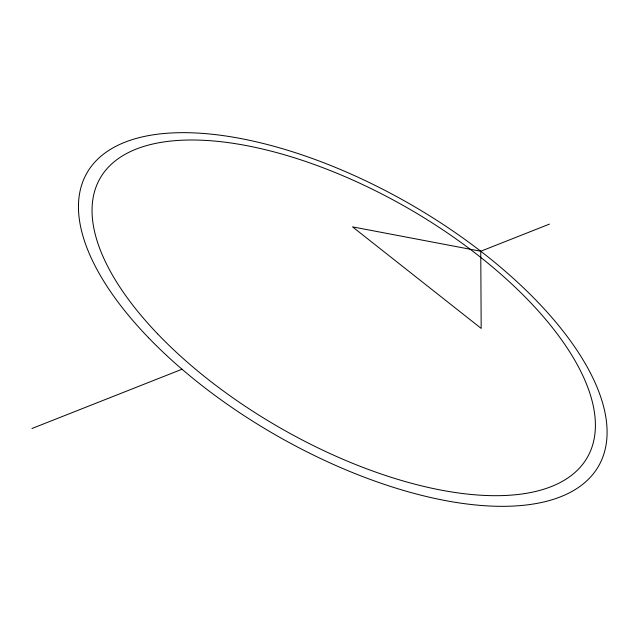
<?xml version="1.0" encoding="UTF-8"?>
<svg xmlns="http://www.w3.org/2000/svg" width="639" height="639" viewBox="0 0 639 639"><rect width="100%" height="100%" fill="white"/><g stroke="black" fill="none" stroke-linecap="round" stroke-linejoin="round"><path stroke-width="0.96" d="M31.95 428.505L182.019 369.238M480.76 251.247L481.175 328.406L352.528 226.869L480.76 251.247L549.436 224.113M148.567 337.767A294.827 133.591 29.8 0 0 595.149 471.39A294.827 133.591 29.8 0 0 284.603 149.334A294.827 133.591 29.8 0 0 148.567 337.767M157.593 333.846A280.761 127.081 29.8 0 0 583.503 463.235A280.761 127.081 29.8 0 0 290.066 156.451A280.761 127.081 29.8 0 0 157.593 333.846"/></g></svg>
